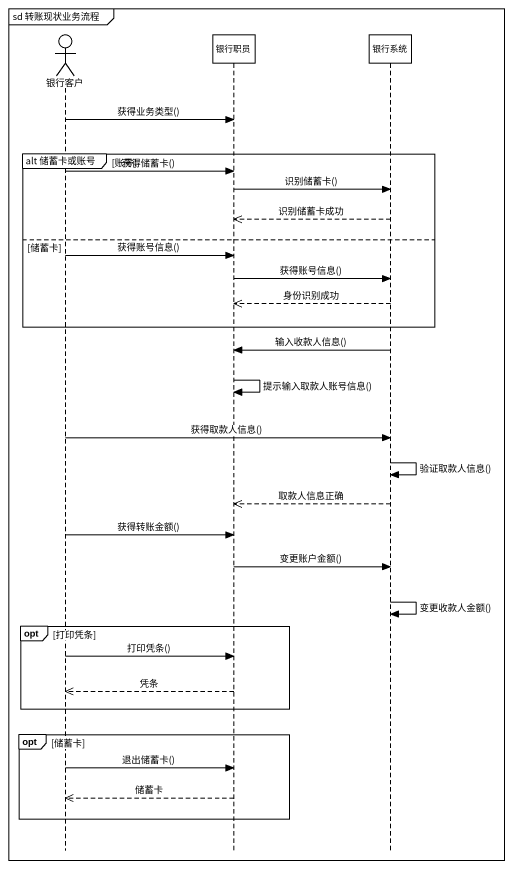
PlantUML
@startuml
mainframe sd 转账现状业务流程
hide footbox
actor 银行客户
participant 银行职员
participant 银行系统

银行客户 -> 银行职员 : 获得业务类型()
group alt 储蓄卡或账号 [账号]
  银行客户 -> 银行职员 : 获得储蓄卡()
  银行职员 -> 银行系统 : 识别储蓄卡()
  银行系统 -->> 银行职员 : 识别储蓄卡成功
else 储蓄卡
  银行客户 -> 银行职员 : 获得账号信息()
  银行职员 -> 银行系统 : 获得账号信息()
  银行系统 -->> 银行职员 : 身份识别成功
end
银行系统 -> 银行职员 : 输入收款人信息()
银行职员 -> 银行职员 : 提示输入取款人账号信息()
银行客户 -> 银行系统 : 获得取款人信息()
银行系统 -> 银行系统 : 验证取款人信息()
银行系统 -->> 银行职员 : 取款人信息正确
银行客户 -> 银行职员 : 获得转账金额()
银行职员 -> 银行系统 : 变更账户金额()
银行系统 -> 银行系统 : 变更收款人金额()
opt 打印凭条
  银行客户 -> 银行职员 : 打印凭条()
  银行职员 -->> 银行客户 : 凭条
end
opt 储蓄卡
  银行客户 -> 银行职员 : 退出储蓄卡()
  银行职员 -->> 银行客户 : 储蓄卡
end
@enduml
